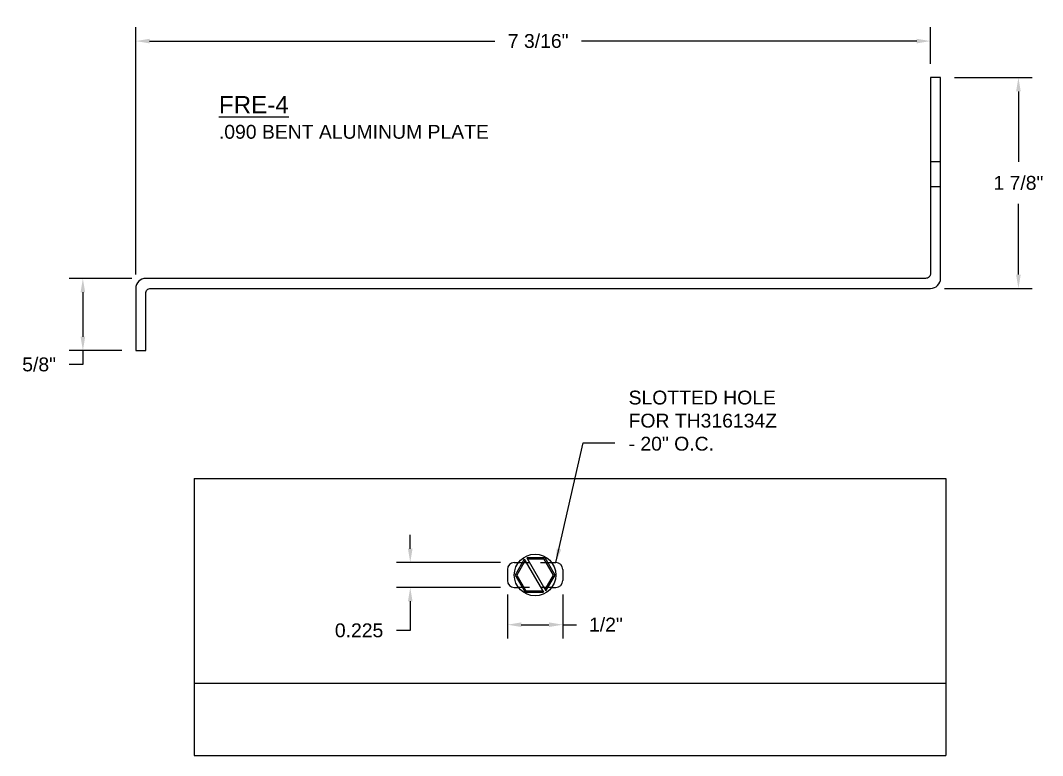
# Model space of a CAD drawing. Header units: inches. Extents: x -1.1 to 33.5, y 1.5 to 11.8.
# Drawn here: x 24.32 to 33.54, y 1.72 to 8.35 of the extents above; entities that cross this region are included whole.
import ezdxf

# ---------------------------------------------------------------- set-up
doc = ezdxf.new("R2010")
doc.units = ezdxf.units.IN
doc.header["$MEASUREMENT"] = 0
doc.linetypes.add('HIDDEN', pattern=[0.375, 0.25, -0.125])
for name, color, linetype in [('ANCHORS', 4, 'Continuous'), ('DIMENSIONS', 3, 'Continuous'), ('METALS', 7, 'Continuous'), ('TEXT', 2, 'Continuous')]:
    doc.layers.add(name, color=color, linetype=linetype)
doc.styles.add('ARIAL', font='arial.ttf')
doc.dimstyles.new('Arial', dxfattribs={"dimtxt": 0.125, "dimasz": 0.125, "dimexe": 0.125, "dimexo": 0.125, "dimgap": 0.125, "dimtad": 0, "dimtih": 1, "dimtoh": 1, "dimdec": 4, "dimzin": 3, "dimdsep": 46, "dimlunit": 4, "dimtxsty": 'ARIAL', "dimcen": 0.125, "dimadec": 0, "dimazin": 0, "dimtfac": 1, "dimtdec": 4, "dimtofl": 0, "dimtmove": 0, "dimatfit": 3, "dimfxl": 0, "dimfrac": 2, "dimtolj": 1, "dimtzin": 0, "dimarcsym": 0})

# ---------------------------------------------------------------- blocks, each defined once
blk = doc.blocks.new('*D13')
at = {"layer": 'Defpoints', "color": 0}
for p in [(32.5326, 8.166), (32.5326, 7.8368), (25.3623, 5.9338)]:
    blk.add_point(p, dxfattribs=at)
at = {"layer": 'DIMENSIONS', "color": 0, "lineweight": -2}
for p, q in [((25.3623, 6.0588), (25.3623, 8.291)), ((32.5326, 7.9618), (32.5326, 8.291)), ((25.4873, 8.166), (28.6019, 8.166)), ((32.4076, 8.166), (29.3829, 8.166))]:
    blk.add_line(p, q, dxfattribs=at)
at = {"layer": 'DIMENSIONS', "color": 0}
for points in [[(25.4873, 8.1868), (25.4873, 8.1451), (25.3623, 8.166)], [(32.4076, 8.1868), (32.4076, 8.1451), (32.5326, 8.166)]]:
    blk.add_solid(points, dxfattribs=at)
at = {"layer": 'DIMENSIONS', "color": 0, "insert": (28.9924, 8.166), "char_height": 0.125, "attachment_point": 5, "style": 'ARIAL'}
blk.add_mtext('\\A1;7 3/16"', dxfattribs=at)
blk = doc.blocks.new('*D14')
at = {"layer": 'Defpoints', "color": 0}
for p in [(25.4523, 6.0238), (24.8849, 5.3713), (25.3623, 5.3713)]:
    blk.add_point(p, dxfattribs=at)
at = {"layer": 'DIMENSIONS', "color": 0, "lineweight": -2}
for p, q in [((25.3273, 6.0238), (24.7599, 6.0238)), ((24.8849, 5.8988), (24.8849, 5.4963)), ((25.2373, 5.3713), (24.7599, 5.3713)), ((24.8849, 5.3713), (24.8849, 5.2463)), ((24.8849, 5.2463), (24.7599, 5.2463))]:
    blk.add_line(p, q, dxfattribs=at)
at = {"layer": 'DIMENSIONS', "color": 0}
for points in [[(24.864, 5.8988), (24.9057, 5.8988), (24.8849, 6.0238)], [(24.864, 5.4963), (24.9057, 5.4963), (24.8849, 5.3713)]]:
    blk.add_solid(points, dxfattribs=at)
at = {"layer": 'DIMENSIONS', "color": 0, "insert": (24.4902, 5.2463), "char_height": 0.125, "attachment_point": 5, "style": 'ARIAL'}
blk.add_mtext('\\A1;5/8"', dxfattribs=at)
blk = doc.blocks.new('*D15')
at = {"layer": 'Defpoints', "color": 0}
for p in [(32.6226, 7.8368), (32.5326, 5.9338), (33.3248, 5.9338)]:
    blk.add_point(p, dxfattribs=at)
at = {"layer": 'DIMENSIONS', "color": 0, "lineweight": -2}
for p, q in [((32.7476, 7.8368), (33.4498, 7.8368)), ((33.3248, 7.7118), (33.3248, 7.0749)), ((33.3248, 6.0588), (33.3248, 6.6957)), ((32.6576, 5.9338), (33.4498, 5.9338))]:
    blk.add_line(p, q, dxfattribs=at)
at = {"layer": 'DIMENSIONS', "color": 0}
for points in [[(33.304, 7.7118), (33.3457, 7.7118), (33.3248, 7.8368)], [(33.304, 6.0588), (33.3457, 6.0588), (33.3248, 5.9338)]]:
    blk.add_solid(points, dxfattribs=at)
at = {"layer": 'DIMENSIONS', "color": 0, "insert": (33.3248, 6.8853), "char_height": 0.125, "attachment_point": 5, "style": 'ARIAL'}
blk.add_mtext('\\A1;1 7/8"', dxfattribs=at)
blk = doc.blocks.new('*D20')
at = {"layer": 'Defpoints', "color": 0}
for p in [(28.7771, 3.4586), (27.8383, 3.2336), (28.7771, 3.2336)]:
    blk.add_point(p, dxfattribs=at)
at = {"layer": 'DIMENSIONS', "color": 0, "lineweight": -2}
for p, q in [((27.8383, 3.5836), (27.8383, 3.7086)), ((28.6521, 3.4586), (27.7133, 3.4586)), ((28.6521, 3.2336), (27.7133, 3.2336)), ((27.8383, 3.1086), (27.8383, 2.8459)), ((27.8383, 2.8459), (27.7133, 2.8459))]:
    blk.add_line(p, q, dxfattribs=at)
at = {"layer": 'DIMENSIONS', "color": 0}
for points in [[(27.8174, 3.5836), (27.8591, 3.5836), (27.8383, 3.4586)], [(27.8174, 3.1086), (27.8591, 3.1086), (27.8383, 3.2336)]]:
    blk.add_solid(points, dxfattribs=at)
at = {"layer": 'DIMENSIONS', "color": 0, "insert": (27.3769, 2.8459), "char_height": 0.125, "attachment_point": 5, "style": 'ARIAL'}
blk.add_mtext('\\A1;0.225', dxfattribs=at)
blk = doc.blocks.new('*D21')
at = {"layer": 'Defpoints', "color": 0}
for p in [(28.7146, 3.2961), (29.2146, 3.2961), (29.2146, 2.8976)]:
    blk.add_point(p, dxfattribs=at)
at = {"layer": 'DIMENSIONS', "color": 0, "lineweight": -2}
for p, q in [((28.7146, 3.1711), (28.7146, 2.7726)), ((29.2146, 3.1711), (29.2146, 2.7726)), ((28.8396, 2.8976), (29.0896, 2.8976)), ((29.2146, 2.8976), (29.3396, 2.8976))]:
    blk.add_line(p, q, dxfattribs=at)
at = {"layer": 'DIMENSIONS', "color": 0}
for points in [[(28.8396, 2.9184), (28.8396, 2.8768), (28.7146, 2.8976)], [(29.0896, 2.9184), (29.0896, 2.8768), (29.2146, 2.8976)]]:
    blk.add_solid(points, dxfattribs=at)
at = {"layer": 'DIMENSIONS', "color": 0, "insert": (29.6034, 2.8976), "char_height": 0.125, "attachment_point": 5, "style": 'ARIAL'}
blk.add_mtext('\\A1;1/2"', dxfattribs=at)
blk = doc.blocks.new('tapcon head')
for p, q in [((-0.0974, 0.1437), (0.0758, -0.1562)), ((-0.0758, 0.1562), (0.0974, -0.1438))]:
    blk.add_line(p, q)
for points in [[(-0.0974, 0.1437), (-0.1804, 0), (-0.0902, -0.1562), (0.0758, -0.1562)], [(-0.0902, 0.1312), (-0.166, 0), (-0.083, -0.1438), (0.0686, -0.1438)], [(0.0974, -0.1438), (0.1804, 0), (0.0902, 0.1562), (-0.0758, 0.1562)], [(0.0902, -0.1312), (0.166, 0), (0.083, 0.1437), (-0.0686, 0.1437)]]:
    blk.add_lwpolyline(points)
blk.add_circle((0, 0), 0.1875)

msp = doc.modelspace()

# ---------------------------------------------------------------- linework, layer by layer
at = {"linetype": 'HIDDEN', "ltscale": 0.125}
for p, q in [((32.53257, 7.07929), (32.62257, 7.07929)), ((32.53257, 6.85429), (32.62257, 6.85429)), ((28.81462, 3.45862), (29.11462, 3.45862)), ((29.11462, 3.23362), (28.81462, 3.23362))]:
    msp.add_line(p, q, dxfattribs=at)
for p, q in [((25.8903, 4.21612), (32.66979, 4.21612)), ((25.8903, 4.21612), (25.8903, 1.71612)), ((32.66979, 4.21612), (32.66979, 1.71612)), ((28.77712, 3.45862), (28.81462, 3.45862)), ((29.11462, 3.45862), (29.15212, 3.45862)), ((28.71462, 3.39612), (28.71462, 3.29612)), ((29.21462, 3.39612), (29.21462, 3.29612)), ((28.77712, 3.23362), (28.81462, 3.23362)), ((29.11462, 3.23362), (29.15212, 3.23362)), ((25.8903, 2.36862), (32.66979, 2.36862)), ((25.8903, 1.71612), (32.66979, 1.71612))]:
    msp.add_line(p, q)
for centre, start, end in [((28.77712, 3.39612), 90, 180), ((29.15212, 3.39612), 0, 90), ((28.77712, 3.29612), 180, 270), ((29.15212, 3.29612), 270, 0)]:
    msp.add_arc(centre, 0.0625, start, end)
at = {"layer": 'METALS'}
msp.add_lwpolyline([(25.49728, 5.93379), (32.53257, 5.93379, 0.4142136), (32.62257, 6.02379), (32.62257, 7.83679), (32.53257, 7.83679), (32.53257, 6.06879, -0.4142136), (32.48757, 6.02379), (25.45228, 6.02379, 0.4142136), (25.36228, 5.93379), (25.36228, 5.37129), (25.45228, 5.37129), (25.45228, 5.88879, -0.4142136)], format="xyb", close=True, dxfattribs=at)

# ---------------------------------------------------------------- block references
at = {"layer": 'ANCHORS'}
msp.add_blockref('tapcon head', (28.96462, 3.34612), dxfattribs=at)

# ---------------------------------------------------------------- texts
at = {"layer": 'TEXT', "insert": (26.11206, 7.6698), "char_height": 0.15625, "width": 3.3125, "attachment_point": 1, "style": 'ARIAL'}
msp.add_mtext('{\\LFRE-4\\P\\H0.8x;\\l.090 BENT ALUMINUM PLATE}', dxfattribs=at)
at = {"layer": 'TEXT', "insert": (29.80798, 4.73882), "char_height": 0.125, "attachment_point": 4, "style": 'ARIAL'}
msp.add_mtext('SLOTTED HOLE\\PFOR TH316134Z\\P- 20" O.C.', dxfattribs=at)

# ---------------------------------------------------------------- dimensions: what is measured, and where the dimension line sits
at = {"layer": 'DIMENSIONS'}
dim = msp.add_linear_dim(base=(32.53257, 8.16596), p1=(25.36228, 5.93379), p2=(32.53257, 7.83679), dimstyle='Arial', override={"dimpost": ''}, dxfattribs=at)
dim.commit()
dim.dimension.update_dxf_attribs({"geometry": '*D13', "text_midpoint": (28.99243, 8.16596), "dimtype": 160})
for base, p1, p2, picture, middle in [((33.32485, 5.93379), (32.62257, 7.83679), (32.53257, 5.93379), '*D15', (33.32485, 6.88529)), ((24.88487, 5.37129), (25.45228, 6.02379), (25.36228, 5.37129), '*D14', (24.49021, 5.24629))]:
    dim = msp.add_linear_dim(base=base, p1=p1, p2=p2, angle=90, dimstyle='Arial', override={"dimpost": ''}, dxfattribs=at)
    dim.commit()
    dim.dimension.update_dxf_attribs({"geometry": picture, "text_midpoint": middle})
dim = msp.add_linear_dim(base=(27.83825, 3.23362), p1=(28.77712, 3.45862), p2=(28.77712, 3.23362), angle=90, dimstyle='Arial', override={"dimdec": 3, "dimlunit": 2, "dimpost": ''}, dxfattribs=at)
dim.commit()
dim.dimension.update_dxf_attribs({"geometry": '*D20', "text_midpoint": (27.37688, 2.84589), "dimtype": 160})
dim = msp.add_linear_dim(base=(29.21462, 2.89762), p1=(28.71462, 3.29612), p2=(29.21462, 3.29612), dimstyle='Arial', override={"dimpost": ''}, dxfattribs=at)
dim.commit()
dim.dimension.update_dxf_attribs({"geometry": '*D21', "text_midpoint": (29.60339, 2.89762)})

# ---------------------------------------------------------------- leaders
at = {"layer": 'TEXT'}
msp.add_leader([(29.15212, 3.45862), (29.39865, 4.54008), (29.68298, 4.54008)], dimstyle='Arial', override={"dimgap": 0.125, "dimtad": 0}, dxfattribs=at)

doc.saveas('drawing.dxf')
